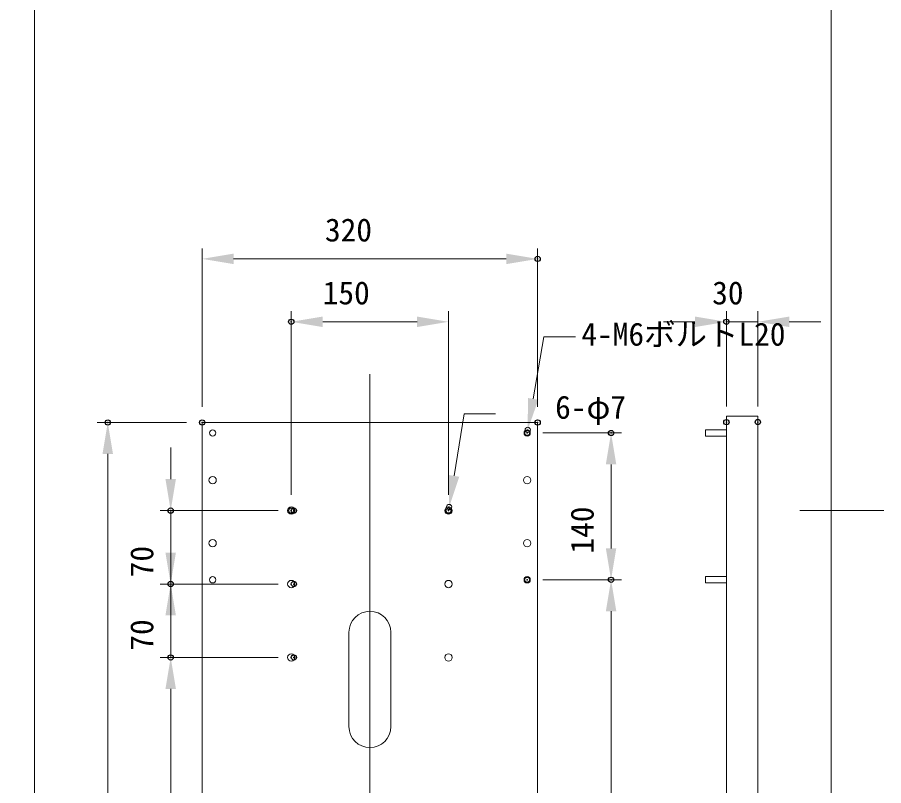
# Model space of a CAD drawing. Units: millimetres on the paper. Extents: x -203 to 203, y -143 to 143.
# Drawn here: x 120.4 to 203, y -26.2 to 47 of the extents above; entities that cross this region are included whole.
import ezdxf
from ezdxf.enums import TextEntityAlignment as Align

# ---------------------------------------------------------------- set-up
doc = ezdxf.new("R2010")
doc.units = ezdxf.units.MM
doc.header["$PDMODE"] = 32
doc.header["$PDSIZE"] = 0.5
for name, color, linetype, lineweight in [('0-1_DIMENSION_LINES$02_DIMENSI', 1, 'Continuous', 20), ('0-5_DIMENSION_LINES$03_LINES', 7, 'Continuous', 18), ('0-6_DIMENSION_LINES$01_CENTER_', 7, 'Continuous', 20), ('0-7_WAKU_INVISIBLE', 7, 'Continuous', 18), ('0-8_図面_FORMAT$01_WAKU$OUT_LINE', 6, 'Continuous', 18)]:
    doc.layers.add(name, color=color, linetype=linetype, lineweight=lineweight)
doc.layers.add('0-3_DEFPOINTS', color=7, linetype='Continuous')
doc.styles.add('ＭＳ ゴシック', font='')
doc.styles.get('ＭＳ ゴシック').set_extended_font_data('MS Gothic')

# ---------------------------------------------------------------- blocks, each defined once
blk = doc.blocks.new('D23')
at = {"layer": '0-1_DIMENSION_LINES$02_DIMENSI', "color": 7}
for p, q in [((2026.5, 971.5), (2026.5, 989)), ((2041.5, 971.5), (2041.5, 989)), ((2038.5, 988), (2029.5, 988))]:
    blk.add_line(p, q, dxfattribs=at)
for points in [[(2029.5, 988.5), (2029.5, 987.5), (2026.5, 988)], [(2038.5, 987.5), (2038.5, 988.5), (2041.5, 988)]]:
    blk.add_solid(points, dxfattribs=at)
at = {"layer": '0-3_DEFPOINTS'}
for p in [(2026.5, 988), (2026.5, 970), (2041.5, 970)]:
    blk.add_point(p, dxfattribs=at)
at = {"layer": '0-1_DIMENSION_LINES$02_DIMENSI', "color": 7, "style": 'ＭＳ ゴシック'}
blk.add_text('150', height=2.199, dxfattribs=at).set_placement((2029.5, 989), align=Align.BOTTOM_LEFT)
blk = doc.blocks.new('D24')
at = {"layer": '0-1_DIMENSION_LINES$02_DIMENSI', "color": 7}
for p, q in [((2018, 979.9), (2018, 995)), ((2050, 979.9), (2050, 995)), ((2021, 994), (2047, 994))]:
    blk.add_line(p, q, dxfattribs=at)
for points in [[(2021, 994.5), (2021, 993.5), (2018, 994)], [(2047, 993.5), (2047, 994.5), (2050, 994)]]:
    blk.add_solid(points, dxfattribs=at)
at = {"layer": '0-3_DEFPOINTS'}
for p in [(2050, 994), (2018, 978.4), (2050, 978.4)]:
    blk.add_point(p, dxfattribs=at)
at = {"layer": '0-1_DIMENSION_LINES$02_DIMENSI', "color": 7, "style": 'ＭＳ ゴシック'}
blk.add_text('320', height=2.199, dxfattribs=at).set_placement((2029.714, 995), align=Align.BOTTOM_LEFT)
blk = doc.blocks.new('D30')
at = {"layer": '0-1_DIMENSION_LINES$02_DIMENSI', "color": 7}
for p, q in [((2050.5, 963.4), (2058, 963.4)), ((2057, 876), (2057, 960.4))]:
    blk.add_line(p, q, dxfattribs=at)
blk.add_solid([(2057.5, 960.4), (2056.5, 960.4), (2057, 963.4)], dxfattribs=at)
at = {"layer": '0-3_DEFPOINTS'}
for p in [(2049, 963.4), (2057, 963.4)]:
    blk.add_point(p, dxfattribs=at)
blk = doc.blocks.new('D31')
at = {"layer": '0-1_DIMENSION_LINES$02_DIMENSI', "color": 7}
for p, q in [((2050.5, 977.4), (2058, 977.4)), ((2057, 966.4), (2057, 974.4)), ((2050.5, 963.4), (2058, 963.4))]:
    blk.add_line(p, q, dxfattribs=at)
for points in [[(2057.5, 974.4), (2056.5, 974.4), (2057, 977.4)], [(2056.5, 966.4), (2057.5, 966.4), (2057, 963.4)]]:
    blk.add_solid(points, dxfattribs=at)
at = {"layer": '0-3_DEFPOINTS'}
for p in [(2049, 977.4), (2057, 977.4), (2049, 963.4)]:
    blk.add_point(p, dxfattribs=at)
at = {"layer": '0-1_DIMENSION_LINES$02_DIMENSI', "color": 7, "style": 'ＭＳ ゴシック'}
blk.add_text('140', height=2.199, rotation=90, dxfattribs=at).set_placement((2056, 965.9), align=Align.BOTTOM_LEFT)
blk = doc.blocks.new('D32')
at = {"layer": '0-1_DIMENSION_LINES$02_DIMENSI', "color": 7}
for p, q in [((2025.25, 956), (2014, 956)), ((2015, 876), (2015, 953))]:
    blk.add_line(p, q, dxfattribs=at)
blk.add_solid([(2015.5, 953), (2014.5, 953), (2015, 956)], dxfattribs=at)
at = {"layer": '0-3_DEFPOINTS'}
for p in [(2015, 956), (2026.75, 956)]:
    blk.add_point(p, dxfattribs=at)
blk = doc.blocks.new('D33')
at = {"layer": '0-1_DIMENSION_LINES$02_DIMENSI', "color": 7}
for p, q in [((2015, 966), (2015, 969)), ((2025.25, 963), (2014, 963)), ((2015, 956), (2015, 963)), ((2025.25, 956), (2014, 956)), ((2015, 953), (2015, 950))]:
    blk.add_line(p, q, dxfattribs=at)
for points in [[(2014.5, 966), (2015.5, 966), (2015, 963)], [(2015.5, 953), (2014.5, 953), (2015, 956)]]:
    blk.add_solid(points, dxfattribs=at)
at = {"layer": '0-3_DEFPOINTS'}
for p in [(2015, 963), (2026.75, 963), (2026.75, 956)]:
    blk.add_point(p, dxfattribs=at)
at = {"layer": '0-1_DIMENSION_LINES$02_DIMENSI', "color": 7, "style": 'ＭＳ ゴシック'}
blk.add_text('70', height=2.199, rotation=90, dxfattribs=at).set_placement((2014, 956.643), align=Align.BOTTOM_LEFT)
blk = doc.blocks.new('D34')
at = {"layer": '0-1_DIMENSION_LINES$02_DIMENSI', "color": 7}
for p, q in [((2015, 973), (2015, 976)), ((2025.25, 970), (2014, 970)), ((2015, 963), (2015, 970)), ((2025.25, 963), (2014, 963)), ((2015, 960), (2015, 957))]:
    blk.add_line(p, q, dxfattribs=at)
for points in [[(2014.5, 973), (2015.5, 973), (2015, 970)], [(2015.5, 960), (2014.5, 960), (2015, 963)]]:
    blk.add_solid(points, dxfattribs=at)
at = {"layer": '0-3_DEFPOINTS'}
for p in [(2015, 970), (2026.75, 970), (2026.75, 963)]:
    blk.add_point(p, dxfattribs=at)
at = {"layer": '0-1_DIMENSION_LINES$02_DIMENSI', "color": 7, "style": 'ＭＳ ゴシック'}
blk.add_text('70', height=2.199, rotation=90, dxfattribs=at).set_placement((2014, 963.643), align=Align.BOTTOM_LEFT)
blk = doc.blocks.new('D35')
at = {"layer": '0-1_DIMENSION_LINES$02_DIMENSI', "color": 7}
for p, q in [((2016.5, 978.4), (2008, 978.4)), ((2009, 876), (2009, 975.4))]:
    blk.add_line(p, q, dxfattribs=at)
blk.add_solid([(2009.5, 975.4), (2008.5, 975.4), (2009, 978.4)], dxfattribs=at)
at = {"layer": '0-3_DEFPOINTS'}
for p in [(2009, 978.4), (2018, 978.4)]:
    blk.add_point(p, dxfattribs=at)
blk = doc.blocks.new('D36')
at = {"layer": '0-1_DIMENSION_LINES$02_DIMENSI', "color": 7}
for p, q in [((2068, 979.93), (2068, 989)), ((2071, 979.94), (2071, 989)), ((2065, 988), (2062, 988)), ((2071, 988), (2068, 988)), ((2074, 988), (2077, 988))]:
    blk.add_line(p, q, dxfattribs=at)
for points in [[(2065, 987.5), (2065, 988.5), (2068, 988)], [(2074, 988.5), (2074, 987.5), (2071, 988)]]:
    blk.add_solid(points, dxfattribs=at)
at = {"layer": '0-3_DEFPOINTS'}
for p in [(2068, 988), (2068, 978.43), (2071, 978.44)]:
    blk.add_point(p, dxfattribs=at)
at = {"layer": '0-1_DIMENSION_LINES$02_DIMENSI', "color": 7, "style": 'ＭＳ ゴシック'}
blk.add_text('30', height=2.199, dxfattribs=at).set_placement((2066.643, 989), align=Align.BOTTOM_LEFT)

msp = doc.modelspace()

# ---------------------------------------------------------------- linework, layer by layer
at = {"layer": '0-1_DIMENSION_LINES$02_DIMENSI', "lineweight": 18}
msp.add_line((135, 0), (135, -14), dxfattribs=at)
at = {"layer": '0-1_DIMENSION_LINES$02_DIMENSI', "color": 7}
for points in [[(173.595, 16.562), (170.596, 16.562), (169.566, 10.651)], [(165.99, 9.23), (162.99, 9.23), (162.034, 3.307)]]:
    msp.add_lwpolyline(points, dxfattribs=at)
for p in [(169, 7.4), (169.051, 7.696), (161.5, 0), (161.556, 0.346)]:
    msp.add_point(p, dxfattribs=at)
for points in [[(169.074, 10.737), (170.059, 10.565), (169.051, 7.696)], [(161.54, 3.387), (162.527, 3.227), (161.556, 0.346)]]:
    msp.add_solid(points, dxfattribs=at)
at = {"layer": '0-5_DIMENSION_LINES$03_LINES'}
for p, q in [((122, -107), (122, 133)), ((138, 8.4), (138, -97)), ((170, 8.4), (138, 8.4)), ((170, -97), (170, 8.4)), ((188, -96.84), (188, 9)), ((188, 9), (191, 9)), ((191, 9), (191, -96.84)), ((186, 7.7), (186, 7.1)), ((188, 7.7), (186, 7.7)), ((188, 7.1), (188, 7.7)), ((186, 7.1), (188, 7.1)), ((186, -6.3), (186, -6.9)), ((188, -6.3), (186, -6.3)), ((188, -6.9), (188, -6.3)), ((186, -6.9), (188, -6.9)), ((152, -11.6), (152, -20.6)), ((156, -20.6), (156, -11.6))]:
    msp.add_line(p, q, dxfattribs=at)
for centre, radius in [((139, 7.4), 0.3), ((169, 7.4), 0.3), ((139, 2.9), 0.35), ((169, 2.9), 0.35), ((146.5, 0), 0.35), ((161.5, 0), 0.35), ((139, -3.1), 0.35), ((169, -3.1), 0.35), ((139, -6.6), 0.3), ((169, -6.6), 0.3), ((146.5, -7), 0.35), ((161.5, -7), 0.35), ((146.5, -14), 0.35), ((161.5, -14), 0.35)]:
    msp.add_circle(centre, radius, dxfattribs=at)
for centre, start, end in [((154, -11.6), 0, 180), ((154, -20.6), 180, 0)]:
    msp.add_arc(centre, 2, start, end, dxfattribs=at)
at = {"layer": '0-6_DIMENSION_LINES$01_CENTER_'}
msp.add_line((154, -102), (154, 13), dxfattribs=at)
at = {"layer": '0-7_WAKU_INVISIBLE'}
msp.add_line((198, -138), (198, 138), dxfattribs=at)
at = {"layer": '0-8_図面_FORMAT$01_WAKU$OUT_LINE'}
msp.add_line((195, 0), (203, 0), dxfattribs=at)
msp.add_lwpolyline([(-198, -138), (198, -138), (198, 138), (-198, 138)], close=True, dxfattribs=at)

# ---------------------------------------------------------------- block references
at = {"layer": '0-1_DIMENSION_LINES$02_DIMENSI'}
for name in ['D24', 'D23', 'D36', 'D35', 'D31', 'D34', 'D33', 'D30', 'D32']:
    msp.add_blockref(name, (-1880, -970), dxfattribs=at)

# ---------------------------------------------------------------- texts
at = {"layer": '0-1_DIMENSION_LINES$02_DIMENSI', "color": 7, "style": 'ＭＳ ゴシック'}
for s, p in [('4-M6ボルトL20', (174.167, 15.062)), ('6-φ7', (171.667, 8.095))]:
    msp.add_text(s, height=2.199, dxfattribs=at).set_placement(p, align=Align.BOTTOM_LEFT)

doc.saveas('drawing.dxf')
